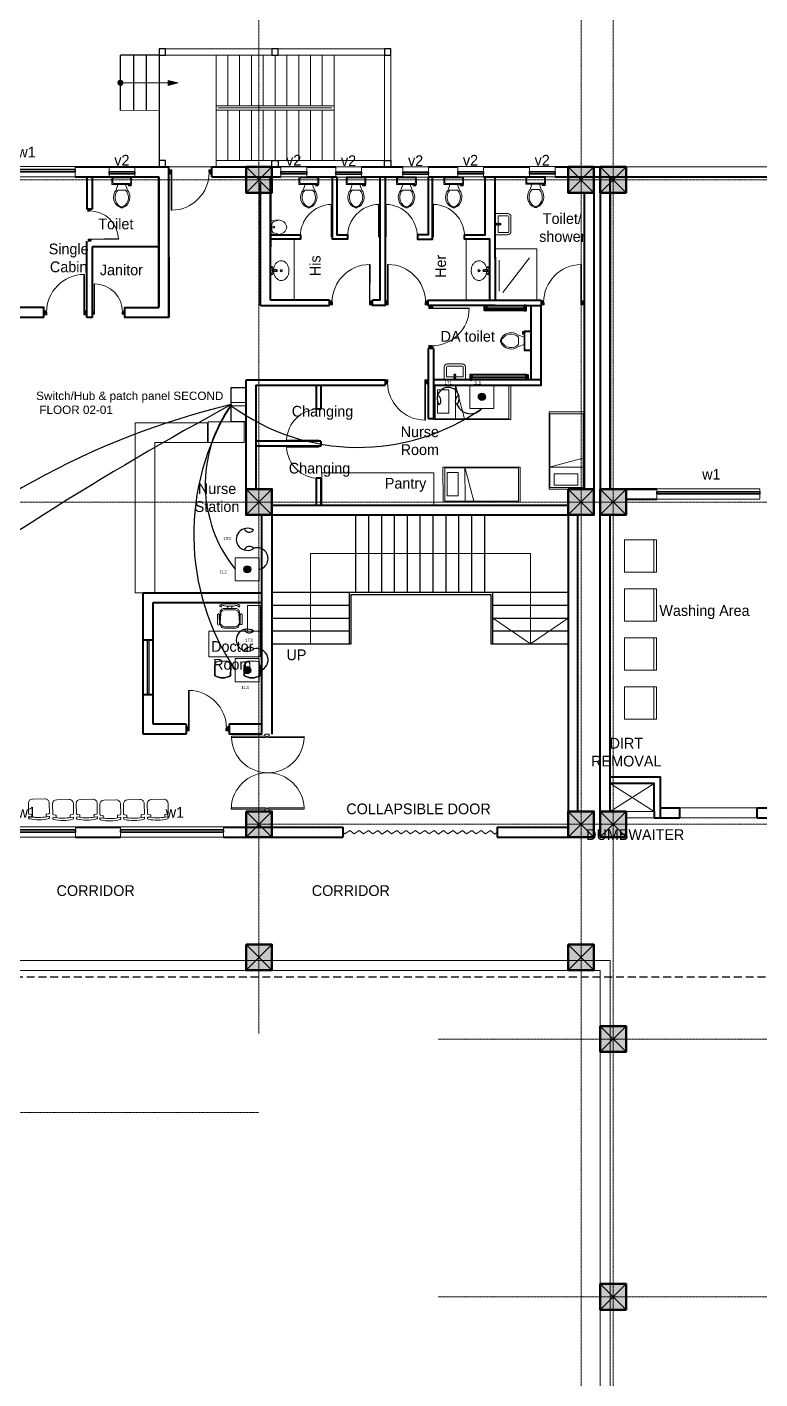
# Model space of a CAD drawing. Header units: millimetres. Extents: x 2419715 to 2617776, y 3786495 to 3864810.
# Drawn here: x 2573268 to 2590337, y 3815735 to 3847203 of the extents above; entities that cross this region are included whole.
import ezdxf

# ---------------------------------------------------------------- set-up
doc = ezdxf.new("R2010")
doc.units = ezdxf.units.MM
doc.header["$MEASUREMENT"] = 0
doc.linetypes.add('CENTER', pattern=[2, 1.25, -0.25, 0.25, -0.25])
doc.linetypes.add('DASHED', pattern=[0.75, 0.5, -0.25])
for name, color, linetype, lineweight in [('0newfurnture', 30, 'Continuous', 15), ('centreline', 52, 'CENTER', 5), ('Column-0.5', 14, 'Continuous', 50), ('Dimension- 0.15', 114, 'Continuous', 15), ('Dimension-137.5', 86, 'Continuous', 13), ('door', 41, 'Continuous', 5), ('Door Opening-0.09', 253, 'Continuous', 9), ('Elect Text', 51, 'Continuous', 50), ('Frame-0.3', 24, 'Continuous', 30), ('furniture', 34, 'Continuous', 15), ('Furniture Hospital-0.09', 44, 'Continuous', 9), ('Hatch', 9, 'Continuous', 9), ('hidden lines', 205, 'DASHED', 5), ('LAN', 60, 'Continuous', 25), ('Metal  workt-0.2', 13, 'Continuous', 20), ('Sill Level', 140, 'Continuous', 20), ('stairs', 6, 'Continuous', 25), ('Telephone points', 53, 'Continuous', 15), ('WALL 0.2', 7, 'Continuous', 20), ('wall 0.4', 7, 'Continuous', 40), ('Wall-0.5', 7, 'Continuous', 50), ('WINDOW', 152, 'Continuous', 30), ('Windows Plan', 152, 'Continuous', 35)]:
    doc.layers.add(name, color=color, linetype=linetype, lineweight=lineweight)
doc.layers.add('LAN Switch', color=110, linetype='CENTER')
doc.layers.add('Text-0.2', color=7, linetype='Continuous')
doc.styles.add('arial.', font='arial.ttf')
doc.styles.get("Standard").update_dxf_attribs({"font": 'arial.ttf'})
doc.linetypes.add('ZIGZAG', pattern='A,0.0001,-0.2,[131,ltypeshp.shx,S=0.2,R=0,X=-0.2,Y=0],-0.4,[131,ltypeshp.shx,S=0.2,R=180,X=0.2,Y=0],-0.2', length=0.8001)

# ---------------------------------------------------------------- blocks, each defined once
blk = doc.blocks.new('2ft column')
at = {"layer": 'Hatch', "ltscale": 5}
h = blk.add_hatch(color=256, dxfattribs=at)
h.dxf.hatch_style = 1
h.paths.add_polyline_path([(2207385, 4176559), (2207985, 4176559), (2207985, 4175959), (2207385, 4175959)])
at = {"layer": 'Column-0.5', "ltscale": 5}
blk.add_lwpolyline([(2207385, 4176559), (2207985, 4176559), (2207985, 4175959), (2207385, 4175959)], close=True, dxfattribs=at)
at = {"layer": 'Defpoints', "ltscale": 5}
for points in [[(2207985, 4176559), (2207385, 4175959)], [(2207985, 4175959), (2207385, 4176559)]]:
    blk.add_lwpolyline(points, dxfattribs=at)
blk = doc.blocks.new('sems')
at = {"layer": 'Dimension- 0.15', "ltscale": 5}
h = blk.add_hatch(dxfattribs=at)
h.set_pattern_fill('ANSI31', color=256, scale=25.555556)
h.set_pattern_definition([(45, (55035.0093, 4945698.8337), (-2.258813329, 2.258813329), [])])
h.paths.add_polyline_path([(2173550, 4150430), (2173550, 4150489), (2173491, 4150489, 0.414214)])
h.paths.add_polyline_path([(2173550, 4150430, 0.414214), (2173609, 4150489), (2173550, 4150489)])
h.paths.add_polyline_path([(2173550, 4150489), (2173609, 4150489, 0.414214), (2173550, 4150548)])
h.paths.add_polyline_path([(2173491, 4150489), (2173550, 4150489), (2173550, 4150548, 0.414214)])
for p, q in [((2174664, 4150546), (2174664, 4150431)), ((2174894, 4150489), (2174664, 4150546)), ((2174664, 4150431), (2174894, 4150489))]:
    blk.add_line(p, q, dxfattribs=at)
blk.add_lwpolyline([(2174664, 4150489), (2173550, 4150489)], dxfattribs=at)
blk.add_circle((2173550, 4150489), 59.1, dxfattribs=at)
blk.add_solid([(2174664, 4150546), (2174894, 4150489), (2174664, 4150431)], dxfattribs=at)
at = {"layer": 'Dimension-137.5', "ltscale": 5}
blk.add_line((2174664, 4150489), (2174894, 4150489), dxfattribs=at)
at = {"layer": 'Frame-0.3'}
for points in [[(2174450, 4151281), (2174450, 4151131), (2174600, 4151131), (2174600, 4151281)], [(2177075, 4151281), (2177075, 4151131), (2177225, 4151131), (2177225, 4151281)], [(2179700, 4151281), (2179700, 4151131), (2179850, 4151131), (2179850, 4151281)], [(2174450, 4148681), (2174450, 4148531), (2174600, 4148531), (2174600, 4148681)], [(2177075, 4148531), (2177075, 4148681), (2177225, 4148681), (2177225, 4148531)], [(2179700, 4148531), (2179700, 4148681), (2179850, 4148681), (2179850, 4148531)]]:
    blk.add_lwpolyline(points, close=True, dxfattribs=at)
at = {"layer": 'Metal  workt-0.2', "ltscale": 5}
for p, q in [((2174600, 4151281), (2179700, 4151281)), ((2175775, 4151131), (2175775, 4149956)), ((2176050, 4151131), (2176050, 4149956)), ((2176325, 4151131), (2176325, 4149956)), ((2176600, 4151131), (2176600, 4149956)), ((2176875, 4151131), (2176875, 4149956)), ((2177150, 4151131), (2177150, 4149956)), ((2177425, 4151131), (2177425, 4149956)), ((2177700, 4151131), (2177700, 4149956)), ((2177975, 4151131), (2177975, 4149956)), ((2178250, 4151131), (2178250, 4149956)), ((2178525, 4151131), (2178525, 4149956)), ((2179700, 4148681), (2179700, 4151131)), ((2175775, 4149856), (2175775, 4148681)), ((2176050, 4149856), (2176050, 4148681)), ((2176325, 4149856), (2176325, 4148681)), ((2176600, 4149856), (2176600, 4148681)), ((2176875, 4149856), (2176875, 4148681)), ((2177150, 4149856), (2177150, 4148681)), ((2177425, 4149856), (2177425, 4148681)), ((2177700, 4149856), (2177700, 4148681)), ((2177975, 4149856), (2177975, 4148681)), ((2178250, 4149856), (2178250, 4148681)), ((2178525, 4149856), (2178525, 4148681)), ((2175775, 4148531), (2174600, 4148531))]:
    blk.add_line(p, q, dxfattribs=at)
at = {"layer": 'Metal  workt-0.2'}
for points in [[(2177075, 4148531), (2179850, 4148531), (2179850, 4151131), (2174450, 4151131), (2174450, 4148531), (2174600, 4148531)], [(2179700, 4151131), (2174600, 4151131)], [(2174450, 4149851), (2173550, 4149847)], [(2179700, 4148681), (2175775, 4148681), (2175775, 4148531), (2176745, 4148531)]]:
    blk.add_lwpolyline(points, dxfattribs=at)
for points in [[(2175775, 4149956), (2175775, 4149856), (2178525, 4149856), (2178525, 4149956)], [(2175825, 4149906), (2175825, 4149906), (2178475, 4149906), (2178475, 4149906)]]:
    blk.add_lwpolyline(points, close=True, dxfattribs=at)
at = {"layer": 'stairs', "ltscale": 5}
for p, q in [((2173850, 4151131), (2173850, 4149848)), ((2174150, 4151131), (2174150, 4149849)), ((2174450, 4151281), (2174450, 4148531))]:
    blk.add_line(p, q, dxfattribs=at)
for points in [[(2173550, 4149847), (2173550, 4151131)], [(2174450, 4151131), (2173550, 4151131)]]:
    blk.add_lwpolyline(points, dxfattribs=at)
blk = doc.blocks.new('MAIN DOOR')
at = {"layer": 'door', "ltscale": 1000}
for points in [[(2346.1, 190.6), (2346.1, 188.5)], [(2348.9, 188.1), (2347.4, 188.1), (2347.4, 188.5), (2346.1, 188.5), (2346.1, 190.6), (2350.2, 190.6)], [(2347.4, 188.1), (2348.9, 188.1), (2348.9, 188.5), (2350.2, 188.5), (2350.2, 190.6), (2346.1, 190.6)], [(2350.2, 190.6), (2350.2, 188.5)], [(2313.4, 120.7), (2347.3, 120.7), (2347.3, 121.9), (2313.4, 121.9), (2313.4, 120.7)], [(2348.8, 121.1), (2347.3, 121.1), (2347.3, 120.7), (2346, 120.7), (2346, 118.6), (2350.1, 118.6)], [(2347.3, 121.1), (2348.8, 121.1), (2348.8, 120.7), (2350.1, 120.7), (2350.1, 118.6), (2346, 118.6)], [(2346, 118.6), (2346, 120.7)], [(2381.3, 120.7), (2348.8, 120.7), (2348.8, 121.9), (2381.3, 121.9), (2381.3, 120.7)], [(2350.1, 118.6), (2350.1, 120.7)]]:
    blk.add_lwpolyline(points, dxfattribs=at)
for points in [[(2313.5, 188.5), (2347.4, 188.5), (2347.4, 187.3), (2313.5, 187.3)], [(2381.3, 188.5), (2348.9, 188.5), (2348.9, 187.3), (2381.3, 187.3)]]:
    blk.add_lwpolyline(points, close=True, dxfattribs=at)
at = {"layer": 'Door Opening-0.09', "ltscale": 1000}
for centre, start, end in [((2347.4, 188.5), 182.1168, 357.8826), ((2347.3, 120.7), 2.1167, 177.8826)]:
    blk.add_arc(centre, 33.9, start, end, dxfattribs=at)
at = {"layer": 'WINDOW', "ltscale": 5}
blk.add_line((2350.1, 190.6), (2350.1, 190.6), dxfattribs=at)
blk = doc.blocks.new('Toilet - top')
at = {"layer": 'Furniture Hospital-0.09'}
for p, q in [((-10, -8.5), (-8, -8.5)), ((-10, -9.5), (-10, -8.5)), ((-7, -9.5), (-10, -9.5)), ((-8, -8.5), (-8, -8)), ((-7, -8), (-7, -9.5)), ((-4, -8), (-6, -14)), ((4, -14), (-4, -14)), ((4, -8), (6, -14)), ((9.5, -6), (9.5, -2))]:
    blk.add_line(p, q, dxfattribs=at)
blk.add_lwpolyline([(10.5, -8), (10.5, 0), (-10.5, 0), (-10.5, -8)], close=True, dxfattribs=at)
for points in [[(-9.5, -2), (-9.5, -6)], [(8.5, -1), (-8.5, -1)], [(-8.5, -7), (8.5, -7)]]:
    blk.add_lwpolyline(points, dxfattribs=at)
for centre, radius, start, end in [((-8.6, -1.9), 0.884, 81.8699, 188.1301), ((-8.6, -6.1), 0.884, 171.8699, 278.1301), ((3.5, -21.6), 12.2, 141.4691, 247.9714), ((4.2, -21.8), 11.3, 136.3677, 238.9468), ((-3.5, -21.6), 12.2, 292.0284, 38.5307), ((-4.2, -21.8), 11.3, 301.053, 43.6321), ((8.6, -1.9), 0.884, 351.8699, 98.1301), ((8.6, -6.1), 0.884, 261.8699, 8.1301), ((0, -27.9), 4, 245.7318, 294.2682), ((0, -29), 4, 254.8605, 285.1395)]:
    blk.add_arc(centre, radius, start, end, dxfattribs=at)
blk = doc.blocks.new('26 door')
at = {"layer": 'door'}
blk.add_line((42654.7, -717.8), (42654.7, -716.7), dxfattribs=at)
at = {"layer": 'door', "ltscale": 5}
blk.add_lwpolyline([(42654.7, -716.7), (42684.7, -716.7), (42684.7, -717.8), (42654.7, -717.8)], dxfattribs=at)
at = {"layer": 'Door Opening-0.09'}
blk.add_arc((42654.8, -717.8), 30, 2.1358, 90.1794, dxfattribs=at)
blk = doc.blocks.new('TIA UR Plan-flat-1')
at = {"layer": 'Furniture Hospital-0.09'}
for points in [[(-186, 175), (-265, 150, 0.270578), (-380, 0, 0.556713)], [(-186, -175), (-265, -150, -0.270578), (-380, 0, -0.556713)], [(0, 0), (0, 132, 0.414214), (-25, 157), (-186, 175)], [(0, 0), (0, -132, -0.414214), (-25, -157), (-186, -175)], [(-174, 175), (-174, 154), (-81, 130, -0.321575), (-32, 71), (-32, 0)], [(-174, -175), (-174, -154), (-81, -130, 0.321575), (-32, -71), (-32, 0)]]:
    blk.add_lwpolyline(points, format="xyb", dxfattribs=at)
blk.add_circle((-75, 0), 20, dxfattribs=at)
blk = doc.blocks.new('SHOWERPLAN')
for p, q in [((20, 60), (25, 60)), ((30, 83), (35, 83)), ((30, 67), (35, 67)), ((35, 90), (53, 90)), ((80, 22), (135, 22)), ((20, -60), (25, -60)), ((30, -67), (35, -67)), ((30, -83), (35, -83)), ((35, -90), (53, -90)), ((80, -22), (135, -22))]:
    blk.add_line(p, q)
for points in [[(0, 105, -0.222859), (20, 90), (20, 60, -0.222859), (0, 45)], [(139, -4), (139, 3, 0.373826), (136, 7), (73, 15, 1.867218), (73, -16), (136, -7, 0.373826)], [(0, -105, 0.222859), (20, -90), (20, -60, 0.222859), (0, -45)]]:
    blk.add_lwpolyline(points, format="xyb", close=True)
for points in [[(20, 90), (25, 90), (25, 60), (20, 60)], [(25, 85), (30, 85), (30, 65), (25, 65)], [(30, 90), (35, 90), (35, 60), (30, 60)], [(20, -90), (25, -90), (25, -60), (20, -60)], [(25, -85), (30, -85), (30, -65), (25, -65)], [(30, -90), (35, -90), (35, -60), (30, -60)]]:
    blk.add_lwpolyline(points, close=True)
blk.add_lwpolyline([(51, 18, 0.461601), (47, -15)], format="xyb")
for centre, radius, start, end in [((-15, 21), 63.3, 355.2879, 37.6983), ((45, 0), 10.4, 100.0344, 259.4939), ((60, 2), 18.8, 46.4506, 153.7796), ((-43, 13), 124, 4.2141, 38.3676), ((136, 0), 22.4, 265.9494, 94.0506), ((133, 0), 22.5, 0.4708, 87.1339), ((133, 0), 22.5, 272.8655, 359.6459), ((-15, -21), 63.3, 322.3017, 4.7121), ((60, -2), 18.8, 206.2204, 313.5494), ((-43, -13), 124, 321.6324, 355.7859)]:
    blk.add_arc(centre, radius, start, end)
blk = doc.blocks.new('basi')
at = {"layer": 'Furniture Hospital-0.09'}
for radius in [25, 20]:
    blk.add_circle((0, 0), radius, dxfattribs=at)
blk.add_open_spline([(0, 230), (7, 230), (13, 230), (30, 227), (41, 224), (61, 217), (71, 212), (90, 200), (99, 192), (116, 176), (124, 167), (139, 146), (146, 136), (157, 112), (162, 100), (171, 74), (174, 61), (178, 34), (180, 20), (180, -7), (180, -21), (176, -49), (174, -62), (167, -88), (162, -101), (151, -125), (145, -136), (131, -158), (124, -167), (107, -185), (99, -193), (80, -206), (70, -212), (50, -221), (40, -225), (19, -229), (8, -230), (-13, -230), (-23, -228), (-44, -223), (-54, -220), (-74, -210), (-84, -204), (-102, -190), (-111, -182), (-127, -163), (-134, -153), (-148, -132), (-154, -120), (-164, -96), (-168, -83), (-175, -57), (-177, -43), (-180, -16), (-180, -2), (-179, 26), (-178, 40), (-173, 67), (-169, 80), (-160, 105), (-155, 117), (-143, 140), (-136, 151), (-121, 171), (-113, 179), (-96, 195), (-86, 202), (-67, 214), (-57, 219), (-36, 226), (-26, 228), (-10, 230), (-5, 230), (0, 230)], degree=3, knots=[0, 0, 0, 0, 0.111441, 0.111441, 0.290409, 0.290409, 0.469378, 0.469378, 0.648346, 0.648346, 0.827315, 0.827315, 1.006283, 1.006283, 1.185252, 1.185252, 1.36422, 1.36422, 1.543189, 1.543189, 1.722157, 1.722157, 1.901126, 1.901126, 2.080094, 2.080094, 2.259063, 2.259063, 2.438031, 2.438031, 2.617, 2.617, 2.795968, 2.795968, 2.974937, 2.974937, 3.153905, 3.153905, 3.332874, 3.332874, 3.511842, 3.511842, 3.690811, 3.690811, 3.869779, 3.869779, 4.048748, 4.048748, 4.227716, 4.227716, 4.406684, 4.406684, 4.585653, 4.585653, 4.764621, 4.764621, 4.94359, 4.94359, 5.122558, 5.122558, 5.301527, 5.301527, 5.480495, 5.480495, 5.659464, 5.659464, 5.838432, 5.838432, 6.017401, 6.017401, 6.196369, 6.196369, 6.283185, 6.283185, 6.283185, 6.283185], dxfattribs=at)
at = {"layer": 'Furniture Hospital-0.09', "xscale": 0.9999980001467896, "yscale": 0.9999980001467896, "zscale": 25.4, "rotation": 0.008803277706400013}
blk.add_blockref('SHOWERPLAN', (-250, 0), dxfattribs=at)
blk = doc.blocks.new('d1')
at = {"layer": 'door'}
for p, q in [((2442.7, 10746.2), (2408.3, 10746.2)), ((2408.3, 10746.2), (2408.3, 10745.7)), ((2442.7, 10745.7), (2408.3, 10745.7))]:
    blk.add_line(p, q, dxfattribs=at)
at = {"layer": 'door', "ltscale": 80}
for points in [[(2445, 10779.7), (2445, 10782), (2444.6, 10782), (2444.6, 10782.4), (2441.8, 10782.4), (2441.8, 10782), (2441.4, 10782), (2441.4, 10780.1), (2442.7, 10780.1), (2442.7, 10779.7)], [(2445, 10746.2), (2445, 10743.9), (2444.6, 10743.9), (2444.6, 10743.4), (2441.8, 10743.4), (2441.8, 10743.9), (2441.4, 10743.9), (2441.4, 10745.7), (2442.7, 10745.7), (2442.7, 10746.2)]]:
    blk.add_lwpolyline(points, close=True, dxfattribs=at)
at = {"layer": 'Door Opening-0.09', "ltscale": 80}
blk.add_arc((2442.7, 10745.7), 34.4, 90, 179.274, dxfattribs=at)
at = {"layer": 'hidden lines'}
for centre, radius, start, end in [((2441.6, 10791.4), 9.82, 268.3986, 287.3158), ((2441.4, 10784.8), 4.22, 269.7899, 318.9675), ((2444.3, 10781.3), 2.81, 166.4652, 205.1802), ((2445, 10781.7), 2.48, 162.4671, 233.2418), ((2441.6, 10782), 3, 308.4681, 358.9527), ((2445.5, 10782.1), 1.81, 168.6475, 255.2319), ((2441.4, 10741.1), 4.22, 41.0325, 90.2101), ((2441.6, 10734.5), 9.82, 72.6842, 91.6014), ((2444.3, 10744.5), 2.81, 154.8198, 193.5348), ((2445, 10744.2), 2.48, 126.7582, 197.5329), ((2441.6, 10743.8), 3, 1.0473, 51.5319), ((2445.5, 10743.8), 1.81, 104.7681, 191.3525)]:
    blk.add_arc(centre, radius, start, end, dxfattribs=at)
blk = doc.blocks.new('BCHAIR')
at = {"layer": 'Furniture Hospital-0.09'}
for p, q in [((-0.15, 0), (0.15, 0)), ((-0.25, -0.1), (-0.25, -0.342)), ((0.25, -0.1), (0.25, -0.342)), ((-0.25, -0.431), (-0.25, -0.454)), ((-0.239, -0.421), (-0.181, -0.429)), ((-0.179, -0.369), (-0.232, -0.362)), ((-0.17, -0.379), (-0.17, -0.419)), ((0.17, -0.379), (0.17, -0.419)), ((0.179, -0.369), (0.232, -0.362)), ((0.239, -0.421), (0.181, -0.429)), ((0.25, -0.431), (0.25, -0.454))]:
    blk.add_line(p, q, dxfattribs=at)
for centre, radius, start, end in [((-0.15, -0.1), 0.1, 90, 180), ((0.15, -0.1), 0.1, 360, 90), ((-0.23, -0.342), 0.02, 180, 262.875), ((-0.24, -0.431), 0.01, 82.875, 180), ((-0.23, -0.454), 0.02, 180, 257.4986), ((0, 0.583), 1.083, 257.4986, 282.5014), ((-0.18, -0.419), 0.01, 262.875, 0), ((0, 0.594), 1.039, 259.9886, 280.0345), ((-0.18, -0.379), 0.01, 0, 82.875), ((0.18, -0.379), 0.01, 97.125, 180), ((0.18, -0.419), 0.01, 180, 277.125), ((0.23, -0.342), 0.02, 277.125, 360), ((0.23, -0.454), 0.02, 282.5014, 0), ((0.24, -0.431), 0.01, 0, 97.125)]:
    blk.add_arc(centre, radius, start, end, dxfattribs=at)
blk = doc.blocks.new('IP1')
at = {"layer": 'WALL 0.2', "ltscale": 5}
for points in [[(2535111, 3946693), (2535111, 3948793), (2539161, 3948793)], [(2539161, 3948793), (2540236, 3948793), (2540236, 3946693)], [(2539361, 3947293), (2540236, 3946693), (2541111, 3947293)]]:
    blk.add_lwpolyline(points, dxfattribs=at)
at = {"layer": 'Text-0.2', "ltscale": 5, "insert": (2535017, 3946309), "char_height": 250, "attachment_point": 9, "rotation": 359.9992, "style": 'arial.'}
blk.add_mtext('{\\fStylus BT|b0|i0|c0|p34;UP}', dxfattribs=at)
blk = doc.blocks.new('BED')
at = {"layer": 'Furniture Hospital-0.09'}
for p, q in [((-2.12, 0.475), (-2.12, -0.475)), ((-2.12, -0.475), (-2.12, 0.475)), ((-0.008, 0.475), (-2.12, 0.475)), ((-2.07, 0.475), (-2.07, -0.475)), ((-0.058, 0.455), (-2.07, 0.455)), ((-0.855, -0.455), (-0.61, 0.475)), ((-0.61, 0.475), (-0.61, -0.455)), ((-0.058, -0.475), (-0.058, 0.475)), ((-0.008, -0.475), (-0.008, 0.475)), ((-0.425, 0.336), (-0.426, -0.303)), ((-0.425, 0.336), (-0.121, 0.336)), ((-0.121, -0.303), (-0.121, 0.336)), ((-0.426, -0.303), (-0.121, -0.303)), ((-2.12, -0.475), (-0.008, -0.475)), ((-2.07, -0.455), (-0.058, -0.455))]:
    blk.add_line(p, q, dxfattribs=at)
blk = doc.blocks.new('TAP')
at = {"layer": 'Furniture Hospital-0.09', "linetype": 'Continuous'}
for p, q in [((0, 38), (0, -38)), ((5, 38), (0, 38)), ((5, 38), (5, -38)), ((30, 25), (5, 25)), ((30, 0), (5, 0)), ((30, 25), (30, -25)), ((56, 16), (30, 16)), ((51, 7), (48, 8)), ((59, 19), (57, 22)), ((73, 24), (73, 27)), ((88, 20), (89, 22)), ((97, 15), (125, 12)), ((97, 8), (100, 9)), ((5, -38), (0, -38)), ((30, -25), (5, -25)), ((56, -16), (30, -16)), ((51, -8), (48, -9)), ((60, -20), (58, -22)), ((74, -24), (74, -27)), ((88, -19), (90, -22)), ((97, -7), (100, -8)), ((97, -15), (125, -12))]:
    blk.add_line(p, q, dxfattribs=at)
for radius in [21.2, 19.7]:
    blk.add_circle((74, 0), radius, dxfattribs=at)
for centre, radius, start, end in [((74, 0), 27.2, 163.0512, 199.0512), ((74, 0), 24.2, 127.0512, 163.0512), ((74, 0), 27.2, 91.0512, 127.0512), ((74, 0), 24.2, 55.0512, 91.0512), ((74, 0), 27.2, 19.0512, 55.0512), ((74, 0), 24.2, 343.0512, 19.0512), ((95, 0), 32.6, 337.45, 22.55), ((74, 0), 24.2, 199.0512, 235.0512), ((74, 0), 27.2, 235.0512, 271.0512), ((74, 0), 24.2, 271.0512, 307.0512), ((74, 0), 27.2, 307.0512, 343.0512)]:
    blk.add_arc(centre, radius, start, end, dxfattribs=at)
blk = doc.blocks.new('bazin')
at = {"layer": '0newfurnture', "ltscale": 5}
for p, q in [((2434577, 4011590), (2435069, 4011590)), ((2434577, 4011295), (2434577, 4011590)), ((2434626, 4011295), (2434626, 4011516)), ((2434626, 4011516), (2434799, 4011516)), ((2434847, 4011516), (2435020, 4011516)), ((2435020, 4011516), (2435020, 4011295)), ((2435069, 4011590), (2435069, 4011295)), ((2434996, 4011270), (2434651, 4011270)), ((2434996, 4011221), (2434651, 4011221))]:
    blk.add_line(p, q, dxfattribs=at)
blk.add_circle((2434823, 4011477), 25.6, dxfattribs=at)
for centre, radius, start, end in [((2434651, 4011295), 73.8, 180, 270), ((2434651, 4011295), 24.6, 180, 270), ((2434996, 4011295), 73.8, 270, 0), ((2434996, 4011295), 24.6, 270, 0)]:
    blk.add_arc(centre, radius, start, end, dxfattribs=at)
at = {"layer": '0newfurnture', "ltscale": 5, "xscale": 0.9842520018725999, "yscale": 0.9842520018725999, "zscale": 0.9842520018725999, "rotation": 270}
blk.add_blockref('TAP', (2434823, 4011590), dxfattribs=at)
blk = doc.blocks.new('ADHIKRIT')
at = {"layer": 'furniture'}
for p, q in [((-245, 1046), (-569, 1047)), ((-245, 980), (-569, 981)), ((900, 1351), (0, 1351)), ((0, 1351), (0, -450)), ((0, 741), (0, 1351)), ((900, -450), (900, 1351)), ((1048, 956), (1048, 1014)), ((1187, 1121), (1153, 1121)), ((1187, 1145), (1558, 1147)), ((1187, 1145), (1187, 1121)), ((1187, 1121), (1545, 1123)), ((-789, 683), (-869, 683)), ((-789, 547), (-869, 547)), ((1050, 758), (1050, 711)), ((1050, 700), (1050, 711)), ((1189, 595), (1157, 595)), ((1187, 595), (1187, 571)), ((1187, 571), (1558, 573)), ((1189, 595), (1286, 595)), ((1287, 595), (1545, 597)), ((-900, 0), (0, 0)), ((-900, -450), (-900, 0)), ((-247, 247), (-571, 248)), ((-247, 182), (-571, 182)), ((1189, 102), (1157, 102)), ((1187, 126), (1558, 124)), ((1187, 102), (1187, 126)), ((1189, 102), (1286, 101)), ((1287, 101), (1545, 100)), ((0, -450), (-900, -450)), ((0, -450), (900, -450)), ((1048, -260), (1048, -318)), ((1050, -4), (1050, -14)), ((1050, -61), (1050, -14)), ((1187, -425), (1153, -425)), ((1187, -425), (1545, -426)), ((1187, -449), (1187, -425)), ((1187, -449), (1558, -450))]:
    blk.add_line(p, q, dxfattribs=at)
for points in [[(-897, 962, 0.207066), (-957, 755), (-957, 615)], [(-110, 614), (-109, 818, 0.414214), (-246, 955), (-655, 956, 0.418376), (-789, 820), (-789, 615)], [(-153, 614), (-152, 788, 0.28028), (-288, 955), (-610, 925, 0.418376), (-744, 789), (-745, 615)], [(-899, 268, -0.207066), (-958, 476), (-957, 615)], [(-886, 330, -0.214578), (-870, 475), (-869, 615)], [(-885, 900, 0.214578), (-869, 755), (-869, 615)], [(-110, 614), (-110, 409, -0.414214), (-247, 273), (-656, 274, -0.418376), (-790, 410), (-789, 615)], [(-153, 614), (-153, 440, -0.28028), (-290, 273), (-612, 304, -0.418376), (-745, 441), (-745, 615)]]:
    blk.add_lwpolyline(points, format="xyb", dxfattribs=at)
for centre, radius, start, end in [((-881, 933), 33.3, 262.3354, 120.0474), ((-569, 1014), 32.9, 89.8702, 269.8702), ((-245, 1013), 32.9, 269.8702, 89.8702), ((1753, 864), 711, 172.5908, 188.6233), ((1154, 1015), 106, 90.3083, 180.3083), ((1203, 1157), 39.5, 294.3355, 296.5711), ((1099, 860), 518, 329.4756, 30.5244), ((1099, 860), 542, 328.0257, 31.9845), ((1157, 701), 106, 180.3083, 270.3083), ((-882, 297), 33.3, 239.693, 97.4051), ((-571, 215), 32.9, 89.8702, 269.8702), ((-253, 214), 33.4, 280.4483, 79.5122), ((1157, -4), 106, 89.6917, 179.6917), ((1099, -163), 518, 329.4756, 30.5244), ((1099, -163), 542, 328.0155, 31.9743), ((1753, -168), 711, 171.3767, 187.4092), ((1154, -319), 106, 179.6917, 269.6917), ((1203, -461), 39.5, 63.4289, 65.6645)]:
    blk.add_arc(centre, radius, start, end, dxfattribs=at)
blk = doc.blocks.new('w1')
at = {"layer": 'Sill Level'}
blk.add_lwpolyline([(2460641, 3827503), (2460641, 3825103), (2460401, 3825103), (2460401, 3827503)], close=True, dxfattribs=at)
at = {"layer": 'Windows Plan'}
blk.add_lwpolyline([(2460521, 3825103), (2460521, 3827503), (2460473, 3827503), (2460473, 3825103)], close=True, dxfattribs=at)
at = {"layer": 'Text-0.2', "ltscale": 5, "insert": (2460188, 3826157), "char_height": 250, "attachment_point": 7, "rotation": 90.0008, "style": 'arial.'}
blk.add_mtext('{\\fStylus BT|b0|i0|c0|p34;w1}', dxfattribs=at)
blk = doc.blocks.new('v2')
at = {"layer": 'Sill Level'}
blk.add_lwpolyline([(2448277, 3818910), (2448877, 3818910), (2448877, 3818670), (2448277, 3818670)], close=True, dxfattribs=at)
at = {"layer": 'Windows Plan'}
blk.add_lwpolyline([(2448877, 3818790), (2448277, 3818790), (2448277, 3818743), (2448877, 3818743)], close=True, dxfattribs=at)
at = {"layer": 'Text-0.2', "ltscale": 5, "insert": (2448397, 3818932), "char_height": 250, "attachment_point": 7, "rotation": 0.0008, "style": 'arial.'}
blk.add_mtext('{\\fStylus BT|b0|i0|c0|p34;v2}', dxfattribs=at)
blk = doc.blocks.new('lan')
at = {"layer": 'LAN', "ltscale": 3}
blk.add_hatch(color=256, dxfattribs=at).paths.add_polyline_path([(904043, -140861, 1), (904135, -140861, 1)])
at = {"layer": 'LAN', "lineweight": 20, "ltscale": 3}
blk.add_lwpolyline([(903933, -140711), (904245, -140711), (904245, -141012), (903933, -141012)], close=True, dxfattribs=at)
at = {"layer": 'LAN', "ltscale": 3}
blk.add_circle((904089, -140861), 45.6, dxfattribs=at)
blk = doc.blocks.new('tel')
at = {"layer": 'Telephone points', "lineweight": 30}
for centre, radius, start, end in [((904092, -135999), 143, 145.3092, 35.8587), ((903930, -135971), 70.1, 289.0836, 50.6504), ((904263, -135969), 78, 135.7922, 242.2322)]:
    blk.add_arc(centre, radius, start, end, dxfattribs=at)
blk = doc.blocks.new('SWITCH')
at = {"layer": 'LAN Switch', "lineweight": 5}
for p, q in [((-288569, 3980926), (-288569, 3981405)), ((-288460, 3980925), (-288460, 3981404))]:
    blk.add_line(p, q, dxfattribs=at)
at = {"layer": 'LAN Switch', "lineweight": 30}
blk.add_lwpolyline([(-289109, 3980926), (-289109, 3981405), (-287961, 3981405), (-287961, 3980926)], close=True, dxfattribs=at)

msp = doc.modelspace()

# ---------------------------------------------------------------- linework, layer by layer
at = {"layer": 'centreline', "ltscale": 5}
for p, q in [((2578669, 3851404), (2578669, 3823774)), ((2578669, 3851404), (2578669, 3823774)), ((2586169, 3851404), (2586169, 3809098)), ((2586169, 3851404), (2586169, 3809098)), ((2586919, 3851404), (2586919, 3809098)), ((2586919, 3851404), (2586919, 3809098)), ((2604746, 3843646), (2560403, 3843646)), ((2604746, 3843646), (2560403, 3843646)), ((2604746, 3836146), (2560403, 3836146)), ((2604746, 3836146), (2560403, 3836146)), ((2604746, 3828646), (2578369, 3828646)), ((2604146, 3828646), (2578369, 3828646)), ((2604746, 3828646), (2578369, 3828646)), ((2604146, 3828646), (2578369, 3828646)), ((2604746, 3823646), (2582832, 3823646)), ((2604746, 3823646), (2582832, 3823646)), ((2578669, 3821938), (2559858, 3821938)), ((2604746, 3817646), (2582832, 3817646)), ((2604746, 3817646), (2582832, 3817646))]:
    msp.add_line(p, q, dxfattribs=at)
at = {"layer": 'Furniture Hospital-0.09'}
for p, q in [((2584266, 3841779), (2584266, 3841055)), ((2584350, 3841028), (2584968, 3841829)), ((2577469, 3837991), (2575783, 3837991)), ((2575783, 3837991), (2575783, 3834036)), ((2577469, 3837531), (2577469, 3837991)), ((2577469, 3837531), (2576243, 3837531)), ((2576243, 3837531), (2576243, 3834036)), ((2575783, 3834036), (2578369, 3834036))]:
    msp.add_line(p, q, dxfattribs=at)
for points in [[(2578938, 3840846), (2578938, 3842266), (2579488, 3842266), (2579488, 3840846), (2578938, 3840846)], [(2584043, 3840846), (2584043, 3842266), (2583493, 3842266), (2583493, 3840846), (2584043, 3840846)], [(2587931, 3834516), (2587931, 3835266), (2587181, 3835266), (2587181, 3834516), (2587931, 3834516)], [(2587863, 3835266), (2587863, 3834516)], [(2587931, 3833376), (2587931, 3834126), (2587181, 3834126), (2587181, 3833376), (2587931, 3833376)], [(2587863, 3834126), (2587863, 3833376)], [(2587931, 3832236), (2587931, 3832986), (2587181, 3832986), (2587181, 3832236), (2587931, 3832236)], [(2587863, 3832986), (2587863, 3832236)], [(2587931, 3831096), (2587931, 3831846), (2587181, 3831846), (2587181, 3831096), (2587931, 3831096)], [(2587863, 3831846), (2587863, 3831096)]]:
    msp.add_lwpolyline(points, dxfattribs=at)
for points in [[(2584168, 3840846), (2585141, 3840846), (2585141, 3842039), (2584168, 3842039)], [(2577488, 3837531), (2578322, 3837531), (2578322, 3838012), (2577488, 3838012)], [(2580135, 3836076), (2582744, 3836076), (2582744, 3836825), (2580135, 3836825)]]:
    msp.add_lwpolyline(points, close=True, dxfattribs=at)
at = {"layer": 'Hatch', "ltscale": 5}
for points in [[(2587869, 3829596), (2586849, 3828946)], [(2586849, 3829596), (2587869, 3828946)]]:
    msp.add_lwpolyline(points, dxfattribs=at)
at = {"layer": 'LAN', "ltscale": 5}
for centre, radius, start, end in [((2582276, 3820585), 18329, 103.4137, 134.3445), ((2613772, 3772414), 75059, 118.4418, 126.17831), ((2582793, 3835396), 5643, 147.6766, 214.0559), ((2580564, 3836558), 3146, 143.8527, 218.9393), ((2580987, 3842425), 5006, 233.7132, 305.0382), ((2583599, 3838541), 338, 202.6156, 320.5216), ((2578627, 3834830), 254, 281.1939, 108.1577), ((2578619, 3832474), 262, 287.9457, 105.7528)]:
    msp.add_arc(centre, radius, start, end, dxfattribs=at)
at = {"layer": 'stairs', "ltscale": 5}
for points in [[(2580919, 3835846), (2580919, 3834046)], [(2581219, 3835846), (2581219, 3834046)], [(2581519, 3835846), (2581519, 3834046)], [(2581819, 3835846), (2581819, 3834046)], [(2582119, 3835846), (2582119, 3834046)], [(2582419, 3835846), (2582419, 3834046)], [(2582719, 3835846), (2582719, 3834046)], [(2583019, 3835846), (2583019, 3834046)], [(2583319, 3835846), (2583319, 3834046)], [(2583619, 3835846), (2583619, 3834046)], [(2583919, 3835846), (2583919, 3834046)], [(2578969, 3834046), (2585869, 3834046)], [(2580769, 3834046), (2580769, 3832846), (2580819, 3832846), (2580819, 3833996), (2584069, 3833996), (2584069, 3832846), (2584119, 3832846), (2584119, 3834046)], [(2578969, 3833746), (2580769, 3833746)], [(2584119, 3833746), (2585869, 3833746)], [(2578969, 3833446), (2580769, 3833446)], [(2584119, 3833446), (2585869, 3833446)], [(2578969, 3833146), (2580769, 3833146)], [(2584119, 3833146), (2585869, 3833146)], [(2578969, 3832846), (2580769, 3832846)], [(2584119, 3832846), (2585869, 3832846)]]:
    msp.add_lwpolyline(points, dxfattribs=at)
at = {"layer": 'stairs', "linetype": 'DASHED', "ltscale": 366}
msp.add_lwpolyline([(2602219, 3817346), (2602219, 3816446), (2594107, 3816446), (2593207, 3816446), (2593207, 3825087), (2558058, 3825087), (2558058, 3828418)], dxfattribs=at)
at = {"layer": 'WALL 0.2', "ltscale": 5}
for p, q in [((2587219, 3843946), (2601619, 3843946)), ((2587219, 3843716), (2601619, 3843716)), ((2558288, 3825476), (2586849, 3825476)), ((2586849, 3825476), (2586849, 3812305)), ((2558058, 3825246), (2586619, 3825246)), ((2586619, 3825246), (2586619, 3812305))]:
    msp.add_line(p, q, dxfattribs=at)
for points in [[(2575974, 3832930), (2575974, 3831658)], [(2576204, 3831658), (2576204, 3832930)], [(2587219, 3828946), (2587869, 3828946)], [(2587219, 3828796), (2587869, 3828796)], [(2590268, 3829026), (2588468, 3829026)], [(2590268, 3828796), (2588468, 3828796)]]:
    msp.add_lwpolyline(points, dxfattribs=at)
at = {"layer": 'wall 0.4', "ltscale": 5}
for p, q in [((2574388, 3843946), (2576569, 3843946)), ((2576569, 3841126), (2576569, 3843946)), ((2577569, 3843946), (2579181, 3843946)), ((2577569, 3843716), (2577569, 3843946)), ((2579781, 3843946), (2580459, 3843946)), ((2580584, 3843946), (2580584, 3843946)), ((2581059, 3843946), (2582021, 3843946)), ((2582621, 3843946), (2583299, 3843946)), ((2583899, 3843946), (2584969, 3843946)), ((2585569, 3843946), (2587219, 3843946)), ((2574388, 3843716), (2576339, 3843716)), ((2574662, 3843716), (2574662, 3842966)), ((2574787, 3843716), (2574787, 3842966)), ((2577569, 3843716), (2579181, 3843716)), ((2578938, 3843716), (2578938, 3842091)), ((2578938, 3840846), (2578938, 3843716)), ((2579781, 3843716), (2580483, 3843716)), ((2581059, 3843716), (2582021, 3843716)), ((2582608, 3843716), (2583299, 3843716)), ((2583899, 3843716), (2584883, 3843716)), ((2584168, 3841813), (2584168, 3843716)), ((2584969, 3843716), (2585343, 3843716)), ((2585569, 3843716), (2587219, 3843716)), ((2578708, 3840721), (2578708, 3843576)), ((2586239, 3843346), (2586239, 3836446)), ((2586469, 3843346), (2586469, 3836446)), ((2586619, 3843346), (2586619, 3836446)), ((2586849, 3843346), (2586849, 3836446)), ((2586849, 3843346), (2586849, 3837716)), ((2574787, 3842966), (2574662, 3842966)), ((2576339, 3842091), (2574787, 3842091)), ((2574787, 3842091), (2574787, 3840446)), ((2578938, 3841861), (2578938, 3841861)), ((2580313, 3840846), (2578938, 3840846)), ((2580313, 3840721), (2580313, 3840846)), ((2583938, 3840846), (2584168, 3840846)), ((2583938, 3840846), (2583938, 3840846)), ((2584168, 3840846), (2585239, 3840846)), ((2585239, 3840846), (2585239, 3840721)), ((2573662, 3840446), (2571469, 3840446)), ((2574787, 3840446), (2574662, 3840446)), ((2575537, 3840676), (2576339, 3840676)), ((2575537, 3840676), (2575537, 3840446)), ((2576569, 3840446), (2575537, 3840446)), ((2578708, 3840721), (2580313, 3840721)), ((2583938, 3840721), (2584168, 3840721)), ((2583938, 3840721), (2584043, 3840721)), ((2584168, 3840721), (2585239, 3840721)), ((2585009, 3838991), (2585009, 3840721)), ((2585239, 3838991), (2585239, 3840721)), ((2582608, 3839721), (2582608, 3838095)), ((2582733, 3839721), (2582608, 3839721)), ((2582733, 3839721), (2582733, 3838095)), ((2578369, 3836446), (2578369, 3838991)), ((2578369, 3838991), (2581608, 3838991)), ((2578599, 3838866), (2578599, 3836446)), ((2578599, 3838866), (2581608, 3838866)), ((2579999, 3838866), (2579999, 3838311)), ((2580109, 3838866), (2580109, 3838311)), ((2581608, 3838991), (2581608, 3838866)), ((2582733, 3838999), (2582733, 3838874)), ((2580109, 3838311), (2579999, 3838311)), ((2582608, 3838095), (2582733, 3838095)), ((2580109, 3837561), (2578599, 3837561)), ((2580109, 3837451), (2578599, 3837451)), ((2580109, 3837561), (2580109, 3837451)), ((2586849, 3837486), (2586849, 3836446)), ((2579999, 3836704), (2579999, 3836076)), ((2580109, 3836701), (2579999, 3836701)), ((2580109, 3836701), (2580109, 3836076)), ((2578969, 3836076), (2585869, 3836076)), ((2578739, 3830746), (2578739, 3835846)), ((2578969, 3835846), (2578969, 3830746)), ((2586619, 3828946), (2586619, 3835846)), ((2586849, 3828946), (2586849, 3835846)), ((2575974, 3834036), (2578739, 3834036)), ((2575974, 3830746), (2575974, 3834036)), ((2576204, 3833806), (2578739, 3833806)), ((2576204, 3830976), (2576204, 3833806)), ((2576972, 3830746), (2575974, 3830746)), ((2576972, 3830976), (2576204, 3830976)), ((2576972, 3830976), (2576972, 3830746)), ((2578739, 3830976), (2577972, 3830976)), ((2577972, 3830976), (2577972, 3830746)), ((2578739, 3830746), (2577972, 3830746)), ((2588019, 3829026), (2588468, 3829026)), ((2588468, 3828796), (2588468, 3829026)), ((2590268, 3829026), (2592089, 3829026)), ((2590268, 3828796), (2590268, 3829026)), ((2574394, 3828576), (2575444, 3828576)), ((2577844, 3828576), (2580619, 3828576)), ((2580619, 3828576), (2580619, 3828346)), ((2584219, 3828576), (2585869, 3828576)), ((2584219, 3828576), (2584219, 3828346)), ((2574394, 3828346), (2575444, 3828346)), ((2577844, 3828346), (2580619, 3828346)), ((2584219, 3828346), (2585869, 3828346))]:
    msp.add_line(p, q, dxfattribs=at)
for points in [[(2580483, 3843716), (2580483, 3842366), (2580733, 3842366), (2580733, 3842266), (2580383, 3842266), (2580383, 3843716)], [(2581483, 3843716), (2581483, 3840846), (2581313, 3840846)], [(2581608, 3843716), (2581608, 3840721), (2581313, 3840721), (2581313, 3840846)], [(2582608, 3843716), (2582608, 3842366), (2582358, 3842366), (2582358, 3842266), (2582708, 3842266), (2582708, 3843716)], [(2584168, 3840721), (2584168, 3840721), (2582608, 3840721), (2582608, 3840846), (2584043, 3840846), (2584043, 3842266), (2583458, 3842266), (2583458, 3842366), (2583938, 3842366), (2583938, 3843716)], [(2587937, 3836446), (2586849, 3836446), (2586849, 3843716), (2601989, 3843716), (2601989, 3836446), (2600512, 3836446), (2600512, 3836216)], [(2586619, 3843346), (2586619, 3836446)], [(2578938, 3842366), (2579633, 3842366), (2579633, 3842266), (2578938, 3842266)], [(2574662, 3840446), (2574662, 3842216)], [(2584168, 3841844), (2584168, 3840846)], [(2573662, 3840446), (2573662, 3840676), (2571469, 3840676)], [(2582733, 3838866), (2585239, 3838866), (2585239, 3838991), (2582733, 3838991)], [(2587219, 3836446), (2587937, 3836446)], [(2587219, 3836216), (2587937, 3836216)], [(2578969, 3835846), (2585869, 3835846)], [(2585869, 3835846), (2585869, 3828946)], [(2585869, 3835846), (2585869, 3828946)], [(2586099, 3828946), (2586099, 3835846)], [(2586099, 3828946), (2586099, 3835846)], [(2576204, 3832930), (2575974, 3832930)], [(2576204, 3831658), (2575974, 3831658)], [(2587869, 3828796), (2588019, 3828796), (2588019, 3829746), (2586849, 3829746)], [(2587869, 3828946), (2587869, 3829596), (2586849, 3829596)], [(2587869, 3828946), (2587869, 3828796)], [(2588019, 3828796), (2588468, 3828796)], [(2590268, 3828796), (2592619, 3828796)]]:
    msp.add_lwpolyline(points, dxfattribs=at)
for points in [[(2583966, 3840607), (2583922, 3840607), (2583922, 3840721), (2583966, 3840721)], [(2583925, 3840656), (2584888, 3840656), (2584888, 3840607), (2583925, 3840607)], [(2584847, 3840607), (2584891, 3840607), (2584891, 3840721), (2584847, 3840721)], [(2583629, 3839105), (2583585, 3839105), (2583585, 3838991), (2583629, 3838991)], [(2583629, 3839056), (2584890, 3839056), (2584890, 3839105), (2583629, 3839105)], [(2584890, 3839105), (2584934, 3839105), (2584934, 3838991), (2584890, 3838991)]]:
    msp.add_lwpolyline(points, close=True, dxfattribs=at)
at = {"layer": 'Wall-0.5', "ltscale": 5}
for p, q in [((2576339, 3843716), (2576339, 3840676)), ((2576569, 3841846), (2576569, 3840446))]:
    msp.add_line(p, q, dxfattribs=at)
at = {"layer": 'WINDOW', "ltscale": 5}
for points in [[(2576071, 3831658), (2576071, 3832930)], [(2576113, 3831658), (2576113, 3832930)]]:
    msp.add_lwpolyline(points, dxfattribs=at)
at = {"layer": 'WINDOW', "linetype": 'ZIGZAG', "lineweight": 20, "ltscale": 0.5}
for points in [[(2581598, 3828461), (2581542, 3828419), (2581441, 3828504), (2581322, 3828421), (2581223, 3828504), (2581103, 3828421), (2581005, 3828504), (2580885, 3828421), (2580786, 3828504), (2580666, 3828421), (2580619, 3828461)], [(2582909, 3828461), (2582853, 3828419), (2582752, 3828504), (2582632, 3828421), (2582533, 3828504), (2582413, 3828421), (2582315, 3828504), (2582195, 3828421), (2582096, 3828504), (2581977, 3828421), (2581878, 3828504), (2581758, 3828421), (2581660, 3828504), (2581598, 3828461)], [(2584219, 3828461), (2584163, 3828419), (2584062, 3828504), (2583942, 3828421), (2583844, 3828504), (2583724, 3828421), (2583625, 3828504), (2583505, 3828421), (2583407, 3828504), (2583287, 3828421), (2583188, 3828504), (2583069, 3828421), (2582970, 3828504), (2582909, 3828461)]]:
    msp.add_lwpolyline(points, dxfattribs=at)

# ---------------------------------------------------------------- block references
at = {"layer": '0newfurnture', "xscale": -1}
for p, rotation in [((6595758, 6277438), 90), ((148408, 7850581), 180)]:
    msp.add_blockref('bazin', p, dxfattribs=dict(at, rotation=rotation))
at = {"layer": 'door', "yscale": 25, "zscale": 25}
for p, xscale, rotation in [((2562437, 2775956), 25, 90), ((2563537, 2775956), 25, 90), ((2599552, 2775956), -25, 270), ((2600652, 2775956), -25, 270), ((3646433, 3819505), 25, 180)]:
    msp.add_blockref('26 door', p, dxfattribs=dict(at, xscale=xscale, rotation=rotation))
at = {"layer": 'door', "xscale": -25, "yscale": 25, "zscale": 25}
msp.add_blockref('26 door', (3646433, 3855507), dxfattribs=at)
at = {"layer": 'Door Opening-0.09'}
for name, p, xscale, yscale, zscale, rotation in [('d1', (2301133, 3781028), -25.64102998076803, 25.64102998076803, 25.64102998076803, 270.0333351142592), ('d1', (2624582, 3636286), -19.2307692307673, 19.23076923076723, 19.23076923076723, 0.7978814814005375), ('d1', (2850171, 3903036), -25.64102998076803, 25.64102998076803, 25.64102998076803, 89.96666488534903), ('d1', (2856822, 3903268), -25.64102998076803, 25.64102998076803, 25.64102998076803, 89.96666488534903), ('d1', (2306099, 3903268), 25.64102998076803, 25.64102998076803, 25.64102998076803, 270.0333351146509), ('d1', (2861748, 3903267), -25.64102998076803, 25.64102998076803, 25.64102998076803, 89.96666488534903), ('d1', (2368183, 3887540), 19.23076923076723, 19.23076923076723, 19.23076923076723, 270), ('d1', (2858113, 3776462), 25.64102998076803, 25.64102998076803, 25.64102998076803, 90.03333511465095), ('d1', (2301535, 3893674), 25.64102998076803, 25.64102998076803, 25.64102998076803, 269.9666648857408), ('MAIN DOOR', (2637562, 3833659), 25.0000182071143, 25.0000182071143, 25.0000182071143, 179.9491575826777)]:
    msp.add_blockref(name, p, dxfattribs=dict(at, xscale=xscale, yscale=yscale, zscale=zscale, rotation=rotation))
at = {"layer": 'furniture', "extrusion": (0, 0, -1), "xscale": 0.6669998082076751, "yscale": 0.6669998082076751, "zscale": -0.6669998082076751, "rotation": 270.0000000000001}
msp.add_blockref('ADHIKRIT', (-2578400, 3833141), dxfattribs=at)
at = {"layer": 'Furniture Hospital-0.09'}
for name, p, xscale, yscale, zscale, rotation in [('Toilet - top', (2575474, 3843716), -21.9357505720243, 21.93575057202424, 21.93575057202424, 359.9999975267988), ('Toilet - top', (2585018, 3839899), 21.93575057202424, 21.93575057202424, 21.93575057202424, 270), ('BED', (2582726, 3838470), -851.8518518849081, 851.8518518849083, 851.8518518849082, 0.07196910721486205), ('BED', (2585834, 3836439), -851.8518518849081, 851.8518518849083, 851.8518518849082, 90.07196910721487), ('BED', (2582948, 3836551), -851.8518518849081, 851.8518518849083, 851.8518518849082, 0.07196910721486205)]:
    msp.add_blockref(name, p, dxfattribs=dict(at, xscale=xscale, yscale=yscale, zscale=zscale, rotation=rotation))
at = {"layer": 'Furniture Hospital-0.09', "xscale": -21.93575057202424, "yscale": 21.93575057202424, "zscale": 21.93575057202424}
for p in [(2579830, 3843716), (2580930, 3843716), (2582105, 3843716), (2583205, 3843716), (2585113, 3843725)]:
    msp.add_blockref('Toilet - top', p, dxfattribs=at)
at = {"layer": 'Furniture Hospital-0.09', "rotation": 179.9999993660119}
msp.add_blockref('TIA UR Plan-flat-1', (2578938, 3842544), dxfattribs=at)
at = {"layer": 'Furniture Hospital-0.09', "extrusion": (-4.91554e-49, 5.67747e-55, -1), "zscale": -1, "rotation": 179.9912628993978}
msp.add_blockref('basi', (-2579188, 3841534), dxfattribs=at)
at = {"layer": 'Furniture Hospital-0.09', "extrusion": (4.91554e-49, 5.67747e-55, -1), "xscale": -1, "zscale": -1, "rotation": 180.0087371006022}
msp.add_blockref('basi', (-2583793, 3841534), dxfattribs=at)
at = {"layer": 'Furniture Hospital-0.09', "color": 8, "linetype": 'Continuous', "xscale": 971.1111111110954, "yscale": 971.1111111110954, "zscale": 971.1111111110954, "rotation": 0.8219194309883305}
for p in [(2573541, 3829236), (2574104, 3829220), (2574657, 3829228), (2575202, 3829211), (2575755, 3829219), (2576308, 3829227)]:
    msp.add_blockref('BCHAIR', p, dxfattribs=at)
at = {"layer": 'Hatch'}
for p in [(370984, -332612), (370984, -332612), (378484, -332612), (378484, -332612), (370984, -340112), (370984, -340112), (378484, -340112), (378484, -340112), (370984, -347612), (370984, -347612), (378484, -347612), (378484, -347612), (370984, -350712), (378484, -350712), (379234, -352612), (379234, -352612), (379234, -358612), (379234, -358612)]:
    msp.add_blockref('2ft column', p, dxfattribs=at)
at = {"layer": 'Hatch', "xscale": -1}
for p in [(4794604, -332612), (4794604, -332612), (4794604, -340112), (4794604, -340112), (4794604, -347612), (4794604, -347612)]:
    msp.add_blockref('2ft column', p, dxfattribs=at)
at = {"layer": 'LAN', "linetype": 'Continuous', "xscale": 1.797462406102568, "yscale": 1.797462406102568, "zscale": 1.797462406102568, "rotation": 180.0000108807301}
for p in [(4208926, 3585405), (4203463, 3581388), (4203463, 3579043)]:
    msp.add_blockref('lan', p, dxfattribs=at)
at = {"layer": 'LAN Switch', "xscale": 0.7, "yscale": 0.7, "zscale": 0.7, "rotation": 90.00000000000524}
msp.add_blockref('SWITCH', (5365007, 4040388), dxfattribs=at)
at = {"layer": 'Telephone points', "linetype": 'Continuous', "xscale": 1.797462406102568, "yscale": 1.797462406102568, "zscale": 1.797462406102568}
for p, rotation in [((4208147, 3594106), 180.0000108807301), ((2822850, 5460350), 270.0000108807301), ((2822850, 5458005), 270.0000108807301)]:
    msp.add_blockref('tel', p, dxfattribs=dict(at, rotation=rotation))
at = {"layer": 'wall 0.4'}
for name, p in [('sems', (401894, -304585)), ('v2', (126904, 25046)), ('v2', (130904, 25046)), ('v2', (132182, 25036)), ('v2', (133744, 25036)), ('v2', (135022, 25046)), ('v2', (136692, 25046)), ('IP1', (44758, -113847))]:
    msp.add_blockref(name, p, dxfattribs=at)
for p, rotation in [((-1253115, 6304357), 270), ((-1237166, 6296857), 270), ((-1253109, 6288987), 270), ((-1249659, 6288987), 270.0000000002223)]:
    msp.add_blockref('w1', p, dxfattribs=dict(at, rotation=rotation))
at = {"layer": 'wall 0.4', "ltscale": 5, "xscale": 25.64102998076803, "yscale": 25.64102998076803, "zscale": 25.64102998076803, "rotation": 180.033335114651}
msp.add_blockref('d1', (2645156, 4116230), dxfattribs=at)

# ---------------------------------------------------------------- texts
at = {"layer": 'Elect Text', "ltscale": 3}
for s, p in [('1T1', (2582988, 3838889)), ('1L1', (2583673, 3838889)), ('1T2', (2577836, 3835260)), ('1L2', (2577751, 3834488)), ('1T3', (2578344, 3832893)), ('1L3', (2578260, 3831795))]:
    msp.add_text(s, height=73.3, rotation=0, dxfattribs=at).set_placement(p)
at = {"layer": 'Elect Text', "insert": (2573480, 3838717), "char_height": 195.01, "attachment_point": 1}
msp.add_mtext('Switch/Hub & patch panel SECOND\\P FLOOR 02-01', dxfattribs=at)
at = {"layer": 'Text-0.2', "ltscale": 5, "char_height": 250, "style": 'arial.'}
for s, insert, attachment_point, rotation in [('{\\fStylus BT|b0|i0|c0|p34;Toilet}', (2574928, 3842492), 7, 0.0008), ('\\pxqc;{\\fStylus BT|b0|i0|c0|p34;Toilet/\\Pshower}', (2585195, 3842200), 7, 0.0008), ('\\pxqc;{\\fStylus BT|b0|i0|c0|p34;Single\\PCabin}', (2573773, 3841493), 7, 0.0008), ('{\\fStylus BT|b0|i0|c0|p34;His}', (2580107, 3841888), 9, 89.9992), ('{\\fStylus BT|b0|i0|c0|p34;Her}', (2583027, 3841903), 9, 89.9992), ('{\\fStylus BT|b0|i0|c0|p34;Janitor}', (2574964, 3841422), 7, 0.0008), ('{\\fStylus BT|b0|i0|c0|p34;DA toilet}', (2582899, 3839875), 7, 0.0008), ('\\pxqc;{\\fStylus BT|b0|i0|c0|p34;Changing}', (2579433, 3838060), 7, 0.0008), ('\\pxqc;{\\fStylus BT|b0|i0|c0|p34;Nurse\\PRoom}', (2581969, 3837237), 7, 0.0008), ('\\pxqc;{\\fStylus BT|b0|i0|c0|p34;Changing}', (2579363, 3836734), 7, 0.0008), ('\\pxqc;{\\fStylus BT|b0|i0|c0|p34;Pantry}', (2581600, 3836384), 7, 0.0008), ('\\pxqc;{\\fStylus BT|b0|i0|c0|p34;Nurse\\PStation}', (2577173, 3835913), 7, 0.0008), ('\\pxqc;{\\fStylus BT|b0|i0|c0|p34;Washing Area}', (2590094, 3833421), 9, 359.9992), ('\\pxqc;{\\fStylus BT|b0|i0|c0|p34;Doctor\\PRoom}', (2577555, 3832240), 7, 0.0008), ('\\pxqc;{\\fStylus BT|b0|i0|c0|p34;DIRT \\PREMOVAL}', (2588042, 3829988), 9, 359.9992), ('{\\fStylus BT|b0|i0|c0|p34;COLLAPSIBLE DOOR}', (2584066, 3828876), 9, 359.9992), ('\\pxqc;{\\fStylus BT|b0|i0|c0|p34;DUMBWAITER}', (2588574, 3828277), 9, 359.9992), ('{\\fStylus BT|b0|i0|c0|p34;CORRIDOR }', (2575776, 3826973), 9, 359.9992), ('{\\fStylus BT|b0|i0|c0|p34;CORRIDOR }', (2581719, 3826973), 9, 359.9992)]:
    msp.add_mtext(s, dxfattribs=dict(at, insert=insert, attachment_point=attachment_point, rotation=rotation))

doc.saveas('drawing.dxf')
